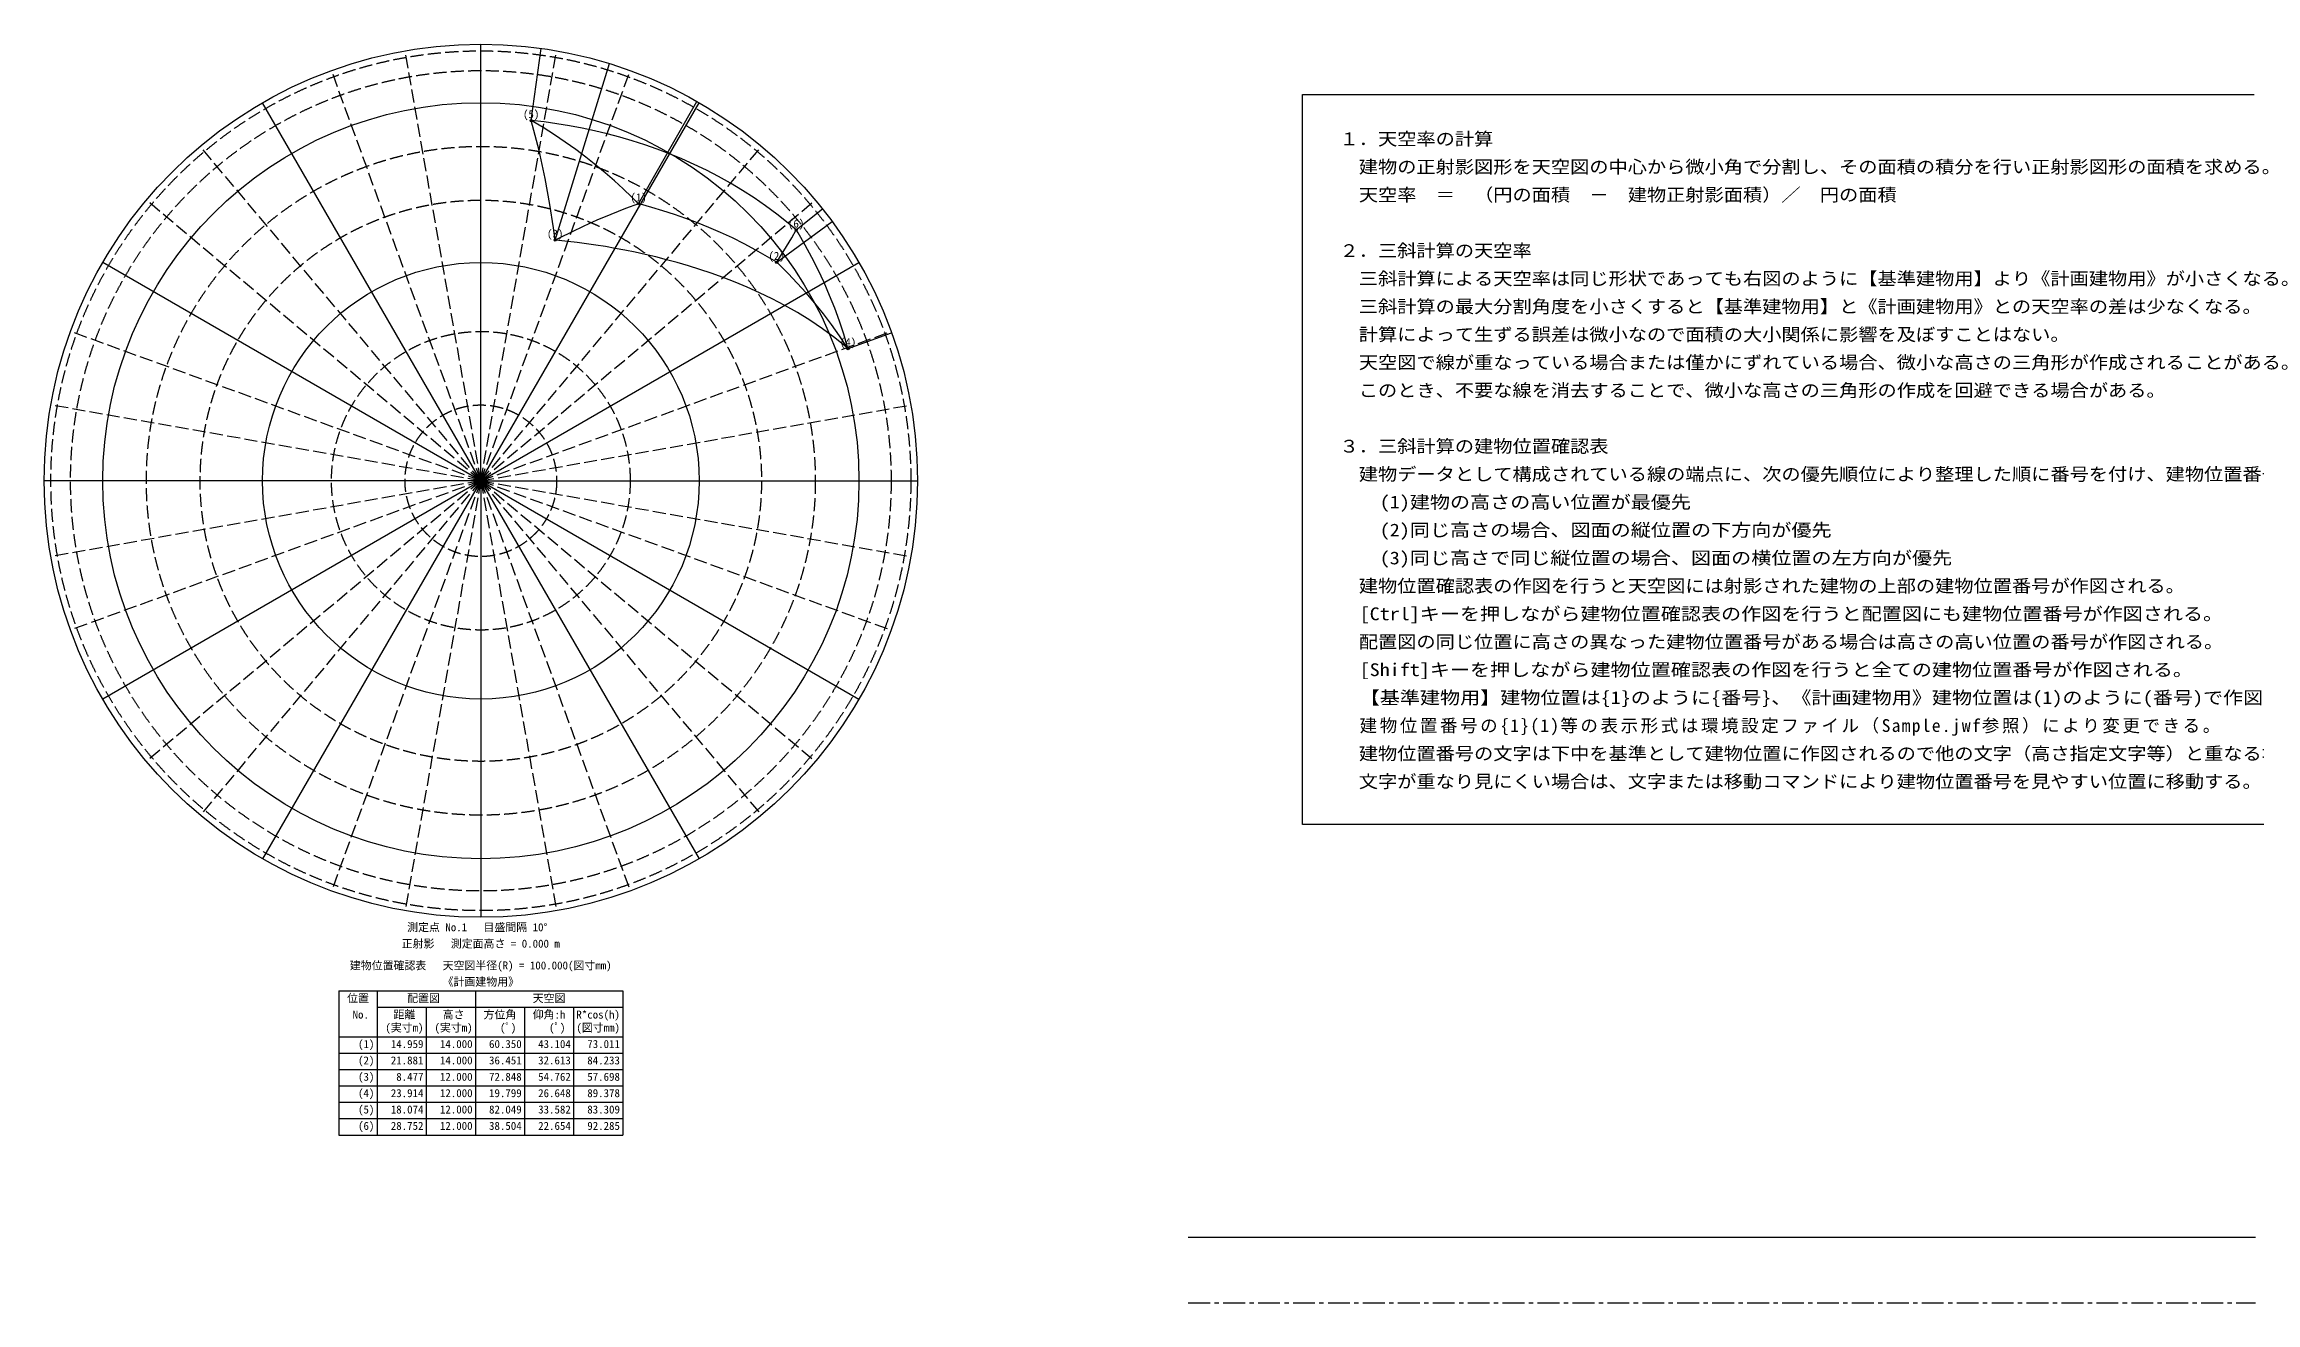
# Model space of a CAD drawing. Units: millimetres at full size, sheet at 1:200. Extents: x -99586 to 117532, y -64939 to 67268.
# Drawn here: x -99072 to 2231, y 9606 to 67268 of the extents above; entities that cross this region are included whole.
import ezdxf
from ezdxf.enums import TextEntityAlignment as Align

# ---------------------------------------------------------------- set-up
doc = ezdxf.new("R2010")
doc.units = ezdxf.units.MM
doc.header["$LTSCALE"] = 200
doc.header["$PDMODE"] = 32
doc.header["$PDSIZE"] = 100
doc.linetypes.add('CHAIN1', pattern=[8, 5, -1, 1, -1])
doc.linetypes.add('DASHED3', pattern=[4, 3, -1])
for name, color, linetype in [('0-0_敷地', 7, 'Continuous'), ('0-4_天空図建物位置確認', 4, 'Continuous'), ('0-F', 6, 'Continuous')]:
    doc.layers.add(name, color=color, linetype=linetype)
doc.styles.add('ＭＳ ゴシック', font='')
doc.styles.get('ＭＳ ゴシック').set_extended_font_data('MS Gothic')

msp = doc.modelspace()

# ---------------------------------------------------------------- linework, layer by layer
at = {"layer": '0-0_敷地'}
msp.add_line((-46665.8, 12609), (2215.6, 12606.5), dxfattribs=at)
at = {"layer": '0-0_敷地', "linetype": 'CHAIN1'}
msp.add_line((-46665.9, 9609), (2215.4, 9606.5), dxfattribs=at)
at = {"layer": '0-4_天空図建物位置確認', "linetype": 'DASHED3'}
for q in [(-82545.1, 66964.4), (-75599.2, 66964.4), (-85912.6, 66062.1), (-72231.7, 66062.1), (-91927.9, 62589.1), (-66216.4, 62589.1), (-94393, 60124), (-63751.3, 60124), (-97866, 54108.6), (-60278.3, 54108.6), (-98768.3, 50741.2), (-59376, 50741.2), (-98768.3, 43795.3), (-97866, 40427.8), (-94393, 34412.5), (-91927.9, 31947.3), (-85912.6, 28474.4), (-82545.1, 27572.1), (-75599.2, 27572.1), (-72231.7, 28474.4), (-66216.4, 31947.3), (-63751.3, 34412.5), (-60278.3, 40427.8), (-59376, 43795.3)]:
    msp.add_line((-79072.1, 47268.2), q, dxfattribs=at)
at = {"layer": '0-4_天空図建物位置確認'}
for p, q in [((-79072.1, 47268.2), (-79072.1, 67268.2)), ((-79072.1, 47268.2), (-89072.1, 64588.7)), ((-79072.1, 47268.2), (-69072.1, 64588.7)), ((-79072.1, 47268.2), (-96392.7, 57268.2)), ((-79072.1, 47268.2), (-61751.6, 57268.2)), ((-79072.1, 47268.2), (-99072.1, 47268.2)), ((-79072.1, 47268.2), (-96392.7, 37268.2)), ((-79072.1, 47268.2), (-89072.1, 29947.7)), ((-79072.1, 47268.2), (-59072.1, 47268.2)), ((-79072.1, 47268.2), (-79072.1, 27268.2)), ((-79072.1, 47268.2), (-69072.1, 29947.7)), ((-79072.1, 47268.2), (-61751.6, 37268.2)), ((-85572.1, 23893.2), (-72572.1, 23893.2)), ((-85572.1, 23893.2), (-85572.1, 17293.2)), ((-83822.1, 23893.2), (-83822.1, 17293.2)), ((-79322.1, 23893.2), (-79322.1, 17293.2)), ((-72572.1, 23893.2), (-72572.1, 17293.2)), ((-83822.1, 23143.2), (-72572.1, 23143.2)), ((-81572.1, 23143.2), (-81572.1, 17293.2)), ((-77072.1, 23143.2), (-77072.1, 17293.2)), ((-74822.1, 23143.2), (-74822.1, 17293.2)), ((-85572.1, 21793.2), (-72572.1, 21793.2)), ((-85572.1, 21043.2), (-72572.1, 21043.2)), ((-85572.1, 20293.2), (-72572.1, 20293.2)), ((-85572.1, 19543.2), (-72572.1, 19543.2)), ((-85572.1, 18793.2), (-72572.1, 18793.2)), ((-85572.1, 18043.2), (-72572.1, 18043.2)), ((-85572.1, 17293.2), (-72572.1, 17293.2))]:
    msp.add_line(p, q, dxfattribs=at)
at = {"layer": '0-4_天空図建物位置確認', "color": 7}
for p, q in [((-76767.4, 63769.9), (-76305.7, 67076)), ((-75669, 58294.5), (-73173.9, 66378.7)), ((-71848.4, 59958.5), (-69178.2, 64649.5)), ((-65521.3, 57277.4), (-62984.8, 59150.9)), ((-64628.4, 58759), (-63420.9, 59719.7)), ((-62253.2, 53323), (-60254.4, 54042.6))]:
    msp.add_line(p, q, dxfattribs=at)
for points in [[(-64628.4, 58759), (-65002, 59074.5), (-65511.2, 59478.6), (-66030.2, 59862.7), (-66558.1, 60226.9), (-67093.8, 60571.6), (-67636.3, 60897), (-68184.8, 61203.5), (-68738.4, 61491.3), (-69296.6, 61761), (-69858.7, 62012.9), (-70424, 62247.3), (-70992.1, 62464.5), (-71562.6, 62665.1), (-72135, 62849.3), (-72709.1, 63017.4), (-73284.4, 63169.8), (-73860.9, 63306.8), (-74438.2, 63428.6), (-75016.3, 63535.4), (-75594.9, 63627.6), (-76173.9, 63705.3), (-76767.4, 63769.9)], [(-71848.4, 59958.5), (-72160.5, 60267.1), (-72550.9, 60638.8), (-72955, 61007.5), (-73373.6, 61372.7), (-73807.1, 61733.7), (-74256.3, 62089.9), (-74721.6, 62440.4), (-75203.6, 62784.2), (-75702.7, 63120), (-76219.5, 63446.6), (-76767.4, 63769.9)], [(-75669, 58294.5), (-75748.1, 58860.4), (-75914.9, 59931.4), (-76128.9, 61115.3), (-76404.4, 62397.9), (-76767.4, 63769.9)], [(-71848.4, 59958.5), (-72440.4, 59740.6), (-73120.4, 59471.1), (-73759.8, 59199.9), (-74360.4, 58930.1), (-74924.4, 58664), (-75454.2, 58403.2), (-75669, 58294.5)], [(-65521.3, 57277.4), (-65936.8, 57530.7), (-66475, 57838.5), (-67013.8, 58125.6), (-67552.2, 58392.9), (-68089, 58641.6), (-68623.7, 58872.4), (-69155.4, 59086.5), (-69683.9, 59284.7), (-70208.6, 59467.8), (-70729.5, 59636.7), (-71246.3, 59792.2), (-71759.1, 59934.8), (-71848.4, 59958.5)], [(-65521.3, 57277.4), (-64820.1, 58403.2), (-64628.4, 58759)], [(-62253.2, 53323), (-62270.3, 53383.6), (-62449.8, 53984.1), (-62647.1, 54581.1), (-62862.4, 55174.2), (-63095.9, 55762.9), (-63347.9, 56346.6), (-63618.4, 56924.8), (-63907.6, 57496.8), (-64215.7, 58062), (-64542.9, 58619.7), (-64628.4, 58759)], [(-62253.2, 53323), (-62307.6, 53370), (-62858, 53819.1), (-63422.8, 54235.8), (-63996.5, 54621.1), (-64574.9, 54976.6), (-65154.1, 55303.8), (-65731.2, 55604.6), (-66303.7, 55880.6), (-66869.8, 56133.7), (-67427.9, 56365.7), (-67977.1, 56578), (-68516.7, 56772.4), (-69046.2, 56950.2), (-69565.4, 57112.7), (-70074.3, 57261.3), (-70573, 57397.1), (-71061.8, 57521), (-71540.9, 57634), (-72010.8, 57737.1), (-72471.9, 57830.8), (-72924.7, 57916), (-73369.6, 57993.2), (-73807.2, 58063), (-74238, 58125.9), (-74662.6, 58182.3), (-75081.4, 58232.7), (-75495.1, 58277.3), (-75669, 58294.5)], [(-62253.2, 53323), (-62287.7, 53377.3), (-62638.5, 53907.9), (-63003, 54422.6), (-63380.3, 54921.7), (-63769.2, 55404.9), (-64168.8, 55872.7), (-64578.3, 56325), (-64996.9, 56762.1), (-65423.9, 57184.3), (-65521.3, 57277.4)]]:
    msp.add_lwpolyline(points, dxfattribs=at)
msp.add_circle((-79072.1, 47268.2), 20000, dxfattribs=at)
at = {"layer": '0-4_天空図建物位置確認', "linetype": 'DASHED3'}
for radius in [19696.2, 18793.8, 15320.9, 12855.8, 6840.4, 3473]:
    msp.add_circle((-79072.1, 47268.2), radius, dxfattribs=at)
at = {"layer": '0-4_天空図建物位置確認'}
for radius in [17320.5, 10000]:
    msp.add_circle((-79072.1, 47268.2), radius, dxfattribs=at)
at = {"layer": '0-4_天空図建物位置確認', "color": 3}
for p in [(-76767.4, 63769.9), (-71848.4, 59958.5), (-64628.4, 58759), (-75669, 58294.5), (-65521.3, 57277.4), (-62253.2, 53323), (-79072.1, 47268.2)]:
    msp.add_point(p, dxfattribs=at)
at = {"layer": '0-F', "color": 3}
msp.add_line((-41432.6, 64960.6), (2153.9, 64960.6), dxfattribs=at)
msp.add_lwpolyline([(50468.3, 64960.6), (50468.3, 31512.1), (-41432.6, 31512.1), (-41432.6, 64960.6)], dxfattribs=at)

# ---------------------------------------------------------------- texts
at = {"layer": '0-4_天空図建物位置確認', "style": 'ＭＳ ゴシック'}
for s, p in [('(5)', (-77142.4, 63769.9)), ('(1)', (-72223.4, 59958.5)), ('(3)', (-76044, 58294.5)), ('(6)', (-65003.4, 58759)), ('(2)', (-65896.3, 57277.4)), ('(4)', (-62628.2, 53323)), ('測定点 No.1 \u3000目盛間隔 10°', (-82447.1, 26518.2)), ('正射影 \u3000測定面高さ = 0.000 m', (-82697.1, 25768.2)), ('建物位置確認表 \u3000天空図半径(R) = 100.000(図寸mm)', (-85072.1, 24768.2)), ('《計画建物用》', (-80822.1, 24018.2)), ('位置', (-85197.1, 23268.2)), ('配置図', (-82447.1, 23268.2)), ('天空図', (-76697.1, 23268.2)), ('No.', (-84947.1, 22518.2)), ('(実寸m)', (-83447.1, 21918.2)), ('距離', (-83072.1, 22518.2)), ('(実寸m)', (-81197.1, 21918.2)), ('高さ', (-80822.1, 22518.2)), ('方位角', (-78947.1, 22518.2)), ('(ﾟ)', (-78197.1, 21918.2)), ('仰角:h', (-76697.1, 22518.2)), ('(ﾟ)', (-75947.1, 21918.2)), ('R*cos(h)', (-74697.1, 22518.2)), ('(図寸mm)', (-74697.1, 21918.2)), ('(1)', (-84697.1, 21168.2)), ('14.959', (-83197.1, 21168.2)), ('14.000', (-80947.1, 21168.2)), ('60.350', (-78697.1, 21168.2)), ('43.104', (-76447.1, 21168.2)), ('73.011', (-74197.1, 21168.2)), ('(2)', (-84697.1, 20418.2)), ('21.881', (-83197.1, 20418.2)), ('14.000', (-80947.1, 20418.2)), ('36.451', (-78697.1, 20418.2)), ('32.613', (-76447.1, 20418.2)), ('84.233', (-74197.1, 20418.2)), ('(3)', (-84697.1, 19668.2)), ('(4)', (-84697.1, 18918.2)), ('23.914', (-83197.1, 18918.2)), ('8.477', (-82947.1, 19668.2)), ('12.000', (-80947.1, 19668.2)), ('12.000', (-80947.1, 18918.2)), ('72.848', (-78697.1, 19668.2)), ('19.799', (-78697.1, 18918.2)), ('54.762', (-76447.1, 19668.2)), ('26.648', (-76447.1, 18918.2)), ('57.698', (-74197.1, 19668.2)), ('89.378', (-74197.1, 18918.2)), ('(5)', (-84697.1, 18168.2)), ('18.074', (-83197.1, 18168.2)), ('12.000', (-80947.1, 18168.2)), ('82.049', (-78697.1, 18168.2)), ('33.582', (-76447.1, 18168.2)), ('83.309', (-74197.1, 18168.2)), ('(6)', (-84697.1, 17418.2)), ('28.752', (-83197.1, 17418.2)), ('12.000', (-80947.1, 17418.2)), ('38.504', (-78697.1, 17418.2)), ('22.654', (-76447.1, 17418.2)), ('92.285', (-74197.1, 17418.2))]:
    msp.add_text(s, height=366.6, dxfattribs=at).set_placement(p, align=Align.BOTTOM_LEFT)
at = {"layer": '0-F', "color": 7, "style": 'ＭＳ ゴシック'}
for s, width, p in [('１．天空率の計算', 1.1, (-39735.8, 62461.6)), ('\u3000建物の正射影図形を天空図の中心から微小角で分割し、その面積の積分を行い正射影図形の面積を求める。', 1.1, (-39735.8, 61181.6)), ('\u3000天空率\u3000＝\u3000（円の面積\u3000－\u3000建物正射影面積）／\u3000円の面積', 1.1, (-39735.8, 59901.6)), ('２．三斜計算の天空率', 1.1, (-39735.8, 57341.6)), ('\u3000三斜計算による天空率は同じ形状であっても右図のように【基準建物用】より《計画建物用》が小さくなる。', 1.1, (-39735.8, 56061.6)), ('\u3000三斜計算の最大分割角度を小さくすると【基準建物用】と《計画建物用》との天空率の差は少なくなる。', 1.1, (-39735.8, 54781.6)), ('\u3000計算によって生ずる誤差は微小なので面積の大小関係に影響を及ぼすことはない。', 1.1, (-39735.8, 53501.6)), ('\u3000天空図で線が重なっている場合または僅かにずれている場合、微小な高さの三角形が作成されることがある。', 1.1, (-39735.8, 52221.6)), ('\u3000このとき、不要な線を消去することで、微小な高さの三角形の作成を回避できる場合がある。', 1.1, (-39735.8, 50941.6)), ('３．三斜計算の建物位置確認表', 1.1, (-39735.8, 48381.6)), ('\u3000建物データとして構成されている線の端点に、次の優先順位により整理した順に番号を付け、建物位置番号とする。', 1.1, (-39735.8, 47101.6)), ('\u3000\u3000(1)建物の高さの高い位置が最優先', 1.15, (-39735.8, 45821.6)), ('\u3000\u3000(2)同じ高さの場合、図面の縦位置の下方向が優先', 1.15, (-39735.8, 44541.6)), ('\u3000\u3000(3)同じ高さで同じ縦位置の場合、図面の横位置の左方向が優先', 1.15, (-39735.8, 43261.6)), ('\u3000建物位置確認表の作図を行うと天空図には射影された建物の上部の建物位置番号が作図される。', 1.1, (-39735.8, 41981.6)), ('\u3000[Ctrl]キーを押しながら建物位置確認表の作図を行うと配置図にも建物位置番号が作図される。', 1.15, (-39735.8, 40701.6)), ('\u3000配置図の同じ位置に高さの異なった建物位置番号がある場合は高さの高い位置の番号が作図される。', 1.1, (-39735.8, 39421.6)), ('\u3000[Shift]キーを押しながら建物位置確認表の作図を行うと全ての建物位置番号が作図される。', 1.15, (-39735.8, 38141.6)), ('\u3000【基準建物用】建物位置は{1}のように{番号}、《計画建物用》建物位置は(1)のように(番号)で作図される。', 1.15, (-39735.8, 36861.6)), ('\u3000建物位置番号の文字は下中を基準として建物位置に作図されるので他の文字（高さ指定文字等）と重なる場合がある。', 1.1, (-39735.8, 34301.6)), ('\u3000文字が重なり見にくい場合は、文字または移動コマンドにより建物位置番号を見やすい位置に移動する。', 1.1, (-39735.8, 33021.6))]:
    msp.add_text(s, height=586.5, dxfattribs=dict(at, width=width)).set_placement(p, align=Align.BOTTOM_LEFT)
at = {"layer": '0-F', "color": 7, "insert": (-39735.8, 35581.6), "char_height": 586.5, "attachment_point": 7, "style": 'ＭＳ ゴシック'}
msp.add_mtext('\\T1.15;\u3000建物位置番号の\\{1\\}(1)等の表示形式は環境設定ファイル（Sample.jwf参照）により変更できる。', dxfattribs=at)

doc.saveas('drawing.dxf')
